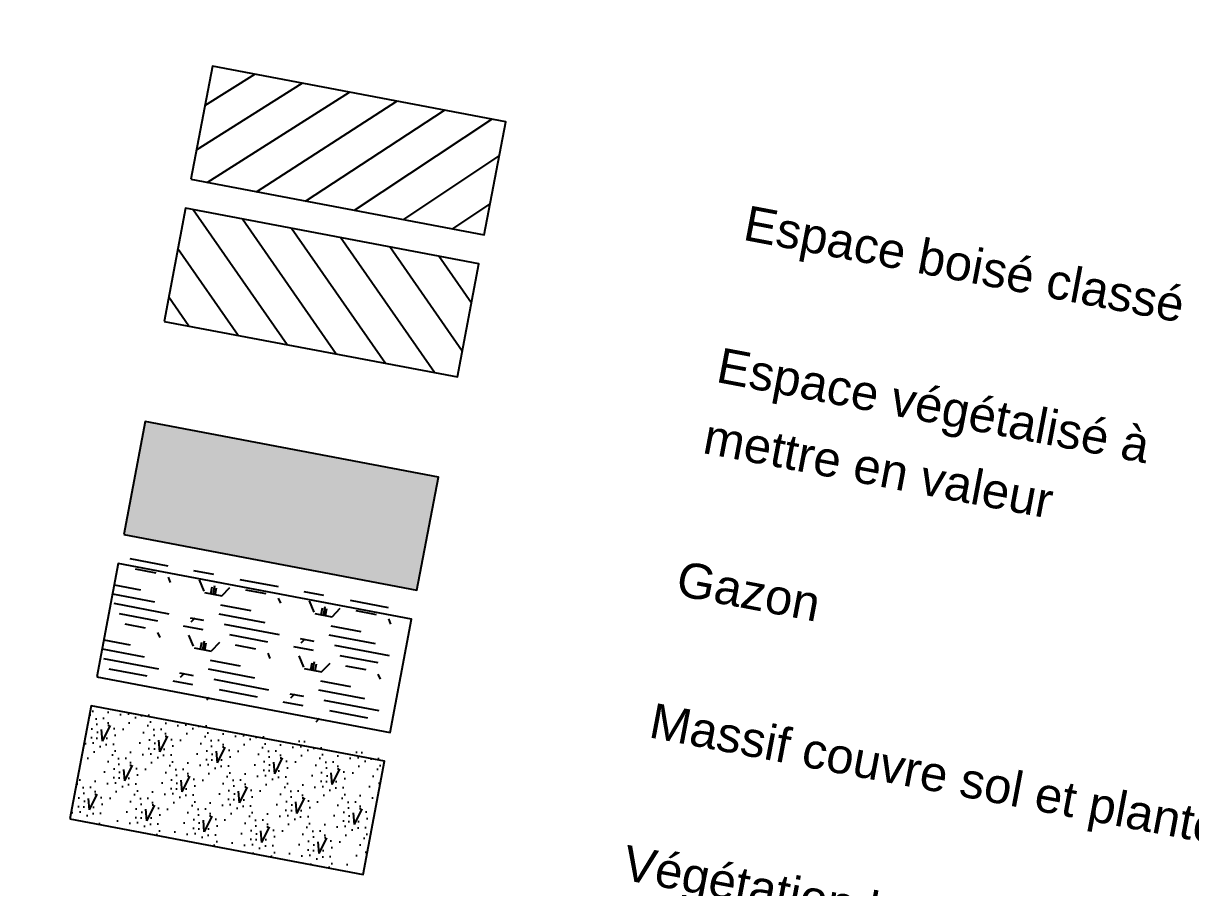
# Model space of a CAD drawing. Extents: x -2313930 to 3286427, y -3858277 to 2572692.
# Drawn here: x -8043 to -5546, y 12268 to 14116 of the extents above; entities that cross this region are included whole.
import ezdxf

# ---------------------------------------------------------------- set-up
doc = ezdxf.new("R2010")
doc.units = 0
doc.layers.add('_GAZELEC-RESERVATION 2', color=132, linetype='Continuous', lineweight=18)
doc.layers.add('prlm-VRD', color=2, linetype='Continuous')
doc.layers.add('SA - légende prestations', color=252, linetype='Continuous')
doc.styles.add('MENSURA', font='arial.ttf', dxfattribs={"height": 0.5})

# ---------------------------------------------------------------- blocks, each defined once
blk = doc.blocks.new('A$C1F970F0F')
at = {"layer": 'SA - légende prestations'}
h = blk.add_hatch(dxfattribs=at)
h.set_pattern_fill('_USER', color=256, scale=74.99999999999999, angle=-325.7236014113932, style=0, pattern_type=0)
h.set_pattern_definition([(34.27639858860678, (-277130161.1279894, -473864756.7787022), (-42.238928459823, 61.97477650275113), [])])
h.paths.add_polyline_path([(-7678.98665913093, 13947.80811540941), (-7051.482607961571, 13828.9722616736), (-7005.632554158978, 14071.08012393057), (-7633.136605328336, 14189.91597766638)])
h = blk.add_hatch(dxfattribs=at)
h.set_pattern_fill('_USER', color=256, scale=74.99999999999999, angle=-55.72360141139323, style=0, pattern_type=0)
h.set_pattern_definition([(304.2763985886068, (-277130161.1279894, -473864756.7787022), (61.97477650275113, 42.238928459823), [])])
h.paths.add_polyline_path([(-7736.565428670523, 13643.7676258467), (-7109.061377501164, 13524.93177211088), (-7063.21132369857, 13767.03963436785), (-7690.715374867928, 13885.87548810367)])
blk.add_hatch(color=250, dxfattribs=at).paths.add_polyline_path([(-7822.933582971249, 13187.70689154838), (-7195.42953180189, 13068.87103781256), (-7149.579477999296, 13310.97890006953), (-7777.083529168654, 13429.81475380535)])
h = blk.add_hatch(dxfattribs=at)
h.set_pattern_fill('PELOUSE6', color=256, scale=20.0000003, angle=-10.72360141139323, style=0, pattern_type=2)
h.set_pattern_definition([(349.2763985886067, (-277130161.1279894, -473864756.7787022), (22.32856350872324, 117.9043497231417), [37.5000005625, -202.5000030375]), (79.27639858860677, (-277130147.3110734, -473864759.3953308), (-235.8086994462835, 44.65712701744649), [15.000000225, -105.000001575]), (79.27639858860677, (-277130138.0997961, -473864761.1397498), (-235.8086994462835, 44.65712701744649), [15.000000225, -105.000001575]), (79.27639858860677, (-277130142.7054347, -473864760.2675403), (-235.8086994462835, 44.65712701744649), [18.75000028125, -101.25000151875]), (112.9664661186067, (-277130151.916716, -473864758.5231205), (-191.1515722884832, 280.4658259369293), [12.00000018, -420.7461593111922]), (45.58633105860677, (-277130133.4941673, -473864762.0119574), (22.32856353476547, 117.9043498154048), [12.00000018, -420.7461593111923]), (45.58633105860677, (-277130124.2828801, -473864763.7563783), (22.32856353476547, 117.9043498154048), [26.00000039, -406.6661590999923]), (112.9664661186067, (-277130161.1279894, -473864756.7787022), (-191.1515722884832, 280.4658259369293), [26.00000039, -406.6661590999922]), (349.2763985886067, (-277130073.3609553, -473864750.4999832), (22.32856350872324, 117.9043497231417), [44.42455106636825, -195.5754525336318]), (349.2763985886067, (-277130085.1249766, -473864728.4255323), (22.32856350872324, 117.9043497231417), [82.81008944215131, -56.09585564143782, 43.07431864611476, -58.01973967029608]), (349.2763985886067, (-277130096.7337571, -473864706.3804808), (22.32856350872324, 117.9043497231417), [119.4799495921992, -46.28746189431191, 29.47870124218051, -44.75389087130835]), (349.2763985886067, (-277130108.4191755, -473864684.3209158), (22.32856350872324, 117.9043497231417), [100.4611429069171, -139.5388606930829]), (349.2763985886067, (-277130104.5097786, -473864665.2146754), (22.32856350872324, 117.9043497231417), [65.56973938354608, -174.4302642164539])])
h.paths.add_polyline_path([(-7880.512352493512, 12883.66640207717), (-7253.008301324154, 12764.83054834135), (-7207.15824752156, 13006.93841059832), (-7834.662298690919, 13125.77426433414)])
h = blk.add_hatch(dxfattribs=at)
h.set_pattern_fill('PELOUSE3', color=256, scale=25, angle=-10.72360141139323, style=0, pattern_type=2)
h.set_pattern_definition([(63.75228758860676, (-277130161.1279894, -473864756.7787022), (-19.54245860620467, 232.7001124854345), [37.49999999999999, -196.0192712499999]), (63.75228758860676, (-277130085.7641228, -473864694.7179447), (-19.54245860620467, 232.7001124854345), [37.49999999999999, -196.0192712499999]), (63.75228758860676, (-277130010.4002563, -473864632.6571872), (-19.54245860620467, 232.7001124854345), [37.49999999999999, -196.0192712499999]), (94.80050958860676, (-277130161.1279894, -473864756.7787022), (-122.8170291690009, 23.2589199885187), [24.99999999999999, -208.5192712499999]), (94.80050958860676, (-277130085.7641228, -473864694.7179447), (-122.8170291690009, 23.2589199885187), [24.99999999999999, -208.5192712499999]), (94.80050958860676, (-277130010.4002563, -473864632.6571872), (-122.8170291690009, 23.2589199885187), [24.99999999999999, -208.5192712499999]), (349.2763985886067, (-277130152.2091753, -473864750.2593862), (75.36386654329701, 62.06075748525888), [0, -125]), (349.2763985886067, (-277130133.7636193, -473864743.7783934), (75.36386654329701, 62.06075748525888), [0, -125]), (349.2763985886067, (-277130136.1149493, -473864729.6185947), (75.36386654329701, 62.06075748525888), [0, -125]), (349.2763985886067, (-277130116.846939, -473864731.397384), (75.36386654329701, 62.06075748525888), [0, -125]), (349.2763985886067, (-277130122.5178901, -473864699.7800243), (75.36386654329701, 62.06075748525888), [0, -125]), (349.2763985886067, (-277130148.4138596, -473864722.6407607), (75.36386654329701, 62.06075748525888), [0, -125]), (349.2763985886067, (-277130148.8698314, -473864717.2289059), (75.36386654329701, 62.06075748525888), [0, -125]), (349.2763985886067, (-277130148.8572302, -473864694.7919163), (75.36386654329701, 62.06075748525888), [0, -125]), (349.2763985886067, (-277130173.0963889, -473864750.0441146), (75.36386654329701, 62.06075748525888), [0, -125]), (349.2763985886067, (-277130172.0943118, -473864737.766153), (75.36386654329701, 62.06075748525888), [0, -125]), (349.2763985886067, (-277130184.5768225, -473864749.1167392), (75.36386654329701, 62.06075748525888), [0, -125]), (349.2763985886067, (-277130183.7148118, -473864730.5783852), (75.36386654329701, 62.06075748525888), [0, -125]), (349.2763985886067, (-277130173.3653447, -473864720.6965506), (75.36386654329701, 62.06075748525888), [0, -125]), (349.2763985886067, (-277130174.5258244, -473864708.6324336), (75.36386654329701, 62.06075748525888), [0, -125]), (349.2763985886067, (-277130181.5078588, -473864692.3489053), (75.36386654329701, 62.06075748525888), [0, -125]), (349.2763985886067, (-277130158.7550378, -473864707.8914856), (75.36386654329701, 62.06075748525888), [0, -125]), (349.2763985886067, (-277130196.1557749, -473864715.133757), (75.36386654329701, 62.06075748525888), [0, -125]), (349.2763985886067, (-277130204.065474, -473864737.3245228), (75.36386654329701, 62.06075748525888), [0, -125]), (349.2763985886067, (-277130180.8740674, -473864760.412991), (75.36386654329701, 62.06075748525888), [0, -125]), (349.2763985886067, (-277130165.9424202, -473864768.2278193), (75.36386654329701, 62.06075748525888), [0, -125]), (349.2763985886067, (-277130179.1908441, -473864779.4308135), (75.36386654329701, 62.06075748525888), [0, -125]), (349.2763985886067, (-277130139.8358575, -473864785.6370333), (75.36386654329701, 62.06075748525888), [0, -125]), (349.2763985886067, (-277130153.1832652, -473864763.786877), (75.36386654329701, 62.06075748525888), [0, -125]), (349.2763985886067, (-277130137.4101528, -473864763.0336472), (75.36386654329701, 62.06075748525888), [0, -125])])
h.paths.add_polyline_path([(-7938.091122015777, 12579.62591260596), (-7310.587070846418, 12460.79005887015), (-7264.737017043823, 12702.89792112711), (-7892.241068213182, 12821.73377486293)])
at = {"layer": 'SA - légende prestations', "elevation": 9.999999999999998e-08, "flags": 128}
for points in [[(-7678.98665913093, 13947.80811540941), (-7051.482607961571, 13828.9722616736), (-7005.632554158978, 14071.08012393057), (-7633.136605328336, 14189.91597766638)], [(-7736.565428670523, 13643.7676258467), (-7109.061377501164, 13524.93177211088), (-7063.21132369857, 13767.03963436785), (-7690.715374867928, 13885.87548810367)], [(-7822.933582971249, 13187.70689154838), (-7195.42953180189, 13068.87103781256), (-7149.579477999296, 13310.97890006953), (-7777.083529168654, 13429.81475380535)], [(-7880.512352493512, 12883.66640207717), (-7253.008301324154, 12764.83054834135), (-7207.15824752156, 13006.93841059832), (-7834.662298690919, 13125.77426433414)], [(-7938.091122015777, 12579.62591260596), (-7310.587070846418, 12460.79005887015), (-7264.737017043823, 12702.89792112711), (-7892.241068213182, 12821.73377486293)]]:
    blk.add_lwpolyline(points, close=True, dxfattribs=at)
at = {"layer": 'SA - légende prestations', "style": 'MENSURA'}
for s, p in [('Espace boisé classé', (-6500.533427288097, 13818.80395386935)), ('Espace végétalisé à', (-6558.112196827691, 13514.76346430664)), ('mettre en valeur', (-6586.901581606152, 13362.74321947953)), ('Gazon', (-6644.480351128415, 13058.70273000832)), ('Massif couvre sol et plante bande', (-6702.05912065068, 12754.66224053711)), ('Végétation basse toiture -', (-6759.637890155615, 12450.62175115741))]:
    blk.add_text(s, height=74.99999999999999, rotation=349.2763985886067, dxfattribs=at).set_placement(p)

msp = doc.modelspace()

# ---------------------------------------------------------------- linework, layer by layer
at = {"layer": '_GAZELEC-RESERVATION 2'}
msp.add_circle((486248.4803309143, -227485.9628347494), 2800178.148749841, dxfattribs=at)

# ---------------------------------------------------------------- block references
at = {"layer": 'prlm-VRD'}
msp.add_blockref('A$C1F970F0F', (-5.729869075061288, -165.0016201740946), dxfattribs=at)

doc.saveas('drawing.dxf')
